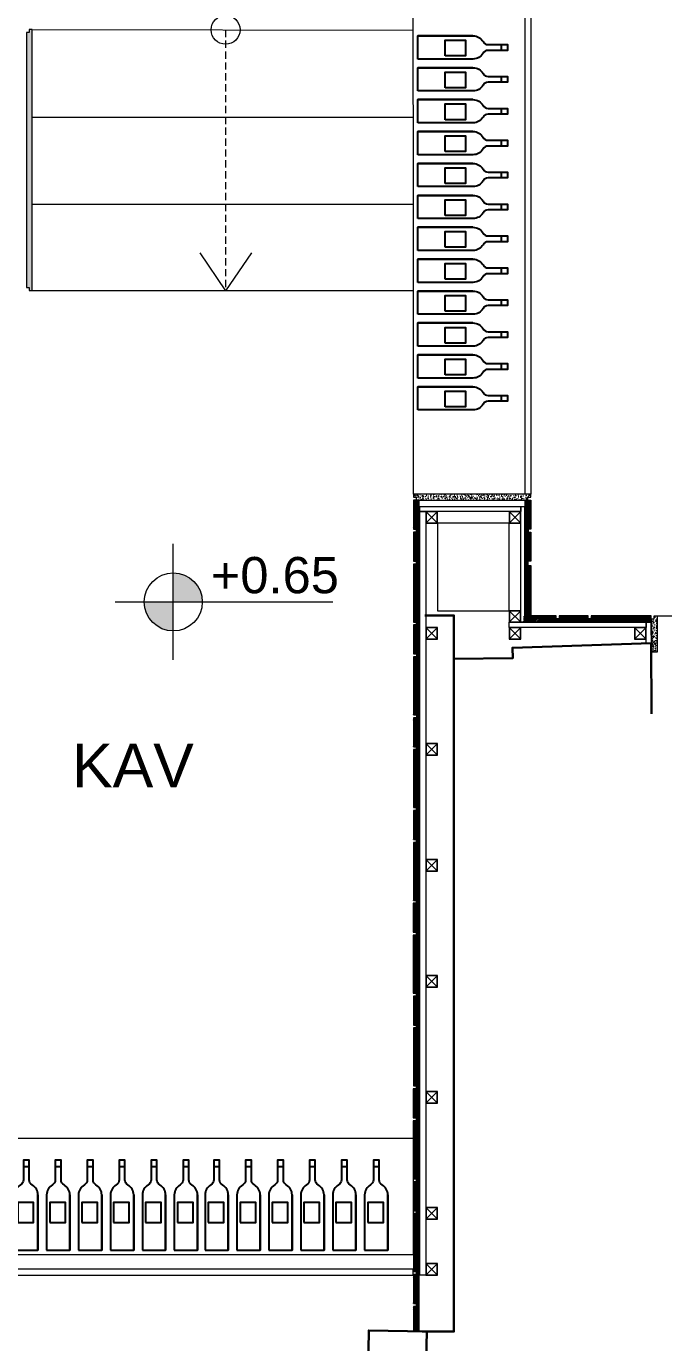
# Model space of a CAD drawing. Header units: centimetres. Extents: x 5488 to 20269, y -31398 to -19684.
# Drawn here: x 17680.7 to 17900.3, y -24632.8 to -24178.9 of the extents above; entities that cross this region are included whole.
import ezdxf
from ezdxf.enums import TextEntityAlignment as Align

# ---------------------------------------------------------------- set-up
doc = ezdxf.new("R2010")
doc.units = ezdxf.units.CM
doc.linetypes.add('( Hidden )', pattern=[0.375, 0.25, -0.125])
doc.linetypes.add('HIDDEN', pattern=[9.525, 6.35, -3.175])
for name, color, linetype, lineweight in [('CRC_plan_kot', 4, 'Continuous', 20), ('CRC_plan_kot_isim', 3, 'Continuous', 20), ('xxx_Auto_DIMENSION_INTERIOR', 33, 'Continuous', 0), ('xxx_Auto_Duvar_Duvar Plan Kesit', 7, 'Continuous', 30), ('xxx_Auto_Element_Dograma Cam', 140, 'Continuous', 9), ('xxx_Auto_Kaplama_Ahşap', 34, 'Continuous', 0), ('xxx_Auto_Kaplama_Ahşap Tarama', 16, 'Continuous', 5), ('xxx_Auto_Kaplama_Mermer', 43, 'Continuous', 13), ('xxx_Auto_Kaplama_Siva Sap', 253, 'Continuous', 13), ('xxx_Auto_Konstruksiyon_Metal', 141, 'Continuous', 0), ('xxx_Auto_Merdiven_Merdiven', 163, 'Continuous', 15), ('xxx_Auto_Tasiyici_Betonarme', 1, 'Continuous', 30), ('xxx_Auto_Tefris_Silik', 252, 'Continuous', 13), ('xxx_Auto_Yardimci_Yazi', 7, 'Continuous', 9)]:
    doc.layers.add(name, color=color, linetype=linetype, lineweight=lineweight)
doc.layers.add('parke', color=21, linetype='Continuous')
doc.layers.add('xxx_Auto_Kaplama_Mermer Tarama', color=7, linetype='Continuous', lineweight=0, true_color=0xadadad)
doc.styles.add('a_Arial-50', font='arial.ttf', dxfattribs={"height": 0.125})
doc.styles.get("Standard").update_dxf_attribs({"font": 'arial.ttf'})

# ---------------------------------------------------------------- blocks, each defined once
blk = doc.blocks.new('A$Cb3d25d0a')
at = {"layer": 'xxx_Auto_Konstruksiyon_Metal', "lineweight": 20}
h = blk.add_hatch(color=256, dxfattribs=at)
h.dxf.hatch_style = 1
h.paths.add_polyline_path([(2, 2), (2, -2), (-2, -2), (-2, 2)])
h.paths.add_polyline_path([(1.88, 1.88), (-1.88, 1.88), (-1.88, -1.88), (1.88, -1.88)], flags=16)
for points in [[(2, -2), (2, 2), (-2, 2), (-2, -2)], [(1.88, -1.88), (1.88, 1.88), (-1.88, 1.88), (-1.88, -1.88)]]:
    blk.add_lwpolyline(points, close=True, dxfattribs=at)
for points in [[(1.88, -1.88), (-1.88, 1.88)], [(1.88, 1.88), (-1.88, -1.88)]]:
    blk.add_lwpolyline(points, dxfattribs=at)
blk = doc.blocks.new('*U111')
at = {"layer": 'xxx_Auto_Konstruksiyon_Metal', "color": 0, "rotation": 180}
blk.add_blockref('A$Cb3d25d0a', (0, 0), dxfattribs=at)
blk = doc.blocks.new('*U112')
at = {"layer": 'xxx_Auto_Kaplama_Ahşap', "color": 0, "linetype": 'ByBlock', "lineweight": -2, "transparency": 16777216}
blk.add_blockref('*U111', (0, 0), dxfattribs=at)
blk = doc.blocks.new('*U113')
at = {"layer": 'xxx_Auto_Konstruksiyon_Metal', "color": 0, "rotation": 180}
blk.add_blockref('A$Cb3d25d0a', (0, 0), dxfattribs=at)
blk = doc.blocks.new('*U114')
at = {"layer": 'xxx_Auto_Kaplama_Ahşap', "color": 0, "linetype": 'ByBlock', "lineweight": -2, "transparency": 16777216}
blk.add_blockref('*U113', (0, 0), dxfattribs=at)
blk = doc.blocks.new('*U115')
at = {"layer": 'xxx_Auto_Konstruksiyon_Metal', "color": 0, "rotation": 180}
blk.add_blockref('A$Cb3d25d0a', (0, 0), dxfattribs=at)
blk = doc.blocks.new('*U116')
at = {"layer": 'xxx_Auto_Kaplama_Ahşap', "color": 0, "linetype": 'ByBlock', "lineweight": -2, "transparency": 16777216}
blk.add_blockref('*U115', (0, 0), dxfattribs=at)
blk = doc.blocks.new('*U117')
at = {"layer": 'xxx_Auto_Konstruksiyon_Metal', "color": 0, "rotation": 180}
blk.add_blockref('A$Cb3d25d0a', (0, 0), dxfattribs=at)
blk = doc.blocks.new('*U118')
at = {"layer": 'xxx_Auto_Kaplama_Ahşap', "color": 0, "linetype": 'ByBlock', "lineweight": -2, "transparency": 16777216}
blk.add_blockref('*U117', (0, 0), dxfattribs=at)
blk = doc.blocks.new('level_50')
for points in [[(10, 0, 0.414214), (0, 10), (0, 0)], [(0, 0), (-10, 0, 0.414214), (0, -10)]]:
    blk.add_hatch(color=256).paths.add_polyline_path(points)
for p, q in [((0, 0), (0, 20)), ((-20, 0), (0, 0)), ((0, -20), (0, 0)), ((0, 0), (55, 0))]:
    blk.add_line(p, q)
blk.add_circle((0, 0), 10)
blk = doc.blocks.new('level')
blk.add_blockref('level_50', (0, 0))
at = {"layer": 'xxx_Auto_Yardimci_Yazi', "style": 'a_Arial-50'}
blk.add_attdef('LEVEL', text='', height=12.5, dxfattribs=at).set_placement((35, 3), align=Align.CENTER)
blk = doc.blocks.new('PLAN KOT')
at = {"layer": 'CRC_plan_kot'}
ref = blk.add_blockref('level', (-1213.43, 288.47), dxfattribs=at)
ref.add_attrib('LEVEL', '+0.65', dxfattribs={"layer": 'CRC_plan_kot_isim', "height": 12.5, "style": 'a_Arial-50'}).set_placement((-1178.43, 291.47), align=Align.CENTER)
blk = doc.blocks.new('A$C58e97340')
at = {"layer": 'parke', "ltscale": 15}
for p, q in [((-1, -28.87), (1, -28.87)), ((10, -28.87), (12, -28.87)), ((21, -28.87), (23, -28.87)), ((32, -28.87), (34, -28.87)), ((43, -28.87), (45, -28.87)), ((54, -28.87), (56, -28.87))]:
    blk.add_line(p, q, dxfattribs=at)
for points in [[(-4, 0), (4, 0), (4, -19.06), (4, 0), (4, -19.06, -0.267949), (2, -22.53, 0.267949), (1, -24.26), (1, -31), (-1, -31), (-1, -24.26, 0.267949), (-2, -22.53, -0.267949), (-4, -19.06)], [(7, 0), (15, 0), (15, -19.06), (15, 0), (15, -19.06, -0.267949), (13, -22.53, 0.267949), (12, -24.26), (12, -31), (10, -31), (10, -24.26, 0.267949), (9, -22.53, -0.267949), (7, -19.06)], [(18, 0), (26, 0), (26, -19.06), (26, 0), (26, -19.06, -0.267949), (24, -22.53, 0.267949), (23, -24.26), (23, -31), (21, -31), (21, -24.26, 0.267949), (20, -22.53, -0.267949), (18, -19.06)], [(29, 0), (37, 0), (37, -19.06), (37, 0), (37, -19.06, -0.267949), (35, -22.53, 0.267949), (34, -24.26), (34, -31), (32, -31), (32, -24.26, 0.267949), (31, -22.53, -0.267949), (29, -19.06)], [(40, 0), (48, 0), (48, -19.06), (48, 0), (48, -19.06, -0.267949), (46, -22.53, 0.267949), (45, -24.26), (45, -31), (43, -31), (43, -24.26, 0.267949), (42, -22.53, -0.267949), (40, -19.06)], [(51, 0), (59, 0), (59, -19.06), (59, 0), (59, -19.06, -0.267949), (57, -22.53, 0.267949), (56, -24.26), (56, -31), (54, -31), (54, -24.26, 0.267949), (53, -22.53, -0.267949), (51, -19.06)]]:
    blk.add_lwpolyline(points, format="xyb", close=True, dxfattribs=at)
for points in [[(-2.91, -9.53), (2.5, -9.53), (2.5, -16.45), (-2.91, -16.45)], [(8.09, -9.53), (13.5, -9.53), (13.5, -16.45), (8.09, -16.45)], [(19.09, -9.53), (24.5, -9.53), (24.5, -16.45), (19.09, -16.45)], [(30.09, -9.53), (35.5, -9.53), (35.5, -16.45), (30.09, -16.45)], [(41.09, -9.53), (46.5, -9.53), (46.5, -16.45), (41.09, -16.45)], [(52.09, -9.53), (57.5, -9.53), (57.5, -16.45), (52.09, -16.45)]]:
    blk.add_lwpolyline(points, close=True, dxfattribs=at)

msp = doc.modelspace()

# ---------------------------------------------------------------- hatches: boundary and pattern name
at = {"layer": 'xxx_Auto_Kaplama_Ahşap Tarama', "true_color": 0xcba65d}
h = msp.add_hatch(dxfattribs=at)
h.set_pattern_fill('JIS_WOOD', color=43, scale=0.5, angle=90)
h.set_pattern_definition([(135, (-4867.00227, -30338.10454), (-0.2499999996, -0.2499999996), [])])
h.paths.add_polyline_path([(17815.02, -24352.3), (17815.02, -24355.3), (17816.03, -24355.3), (17816.03, -24354.98), (17816.02, -24342.23), (17814.02, -24342.23), (17814.02, -24352.3)])
h = msp.add_hatch(dxfattribs=at)
h.set_pattern_fill('JIS_WOOD', color=43, scale=0.5, angle=90)
h.set_pattern_definition([(135, (-4828.50398, -30338.13014), (-0.2499999996, -0.2499999996), [])])
h.paths.add_polyline_path([(17853.53, -24352.32), (17853.53, -24355.32), (17852.53, -24355.32), (17852.53, -24355.01), (17852.55, -24342.23), (17854.5, -24342.23), (17854.53, -24352.32)])
h = msp.add_hatch(dxfattribs=at)
h.set_pattern_fill('JIS_WOOD', color=43, scale=0.5, angle=90)
h.set_pattern_definition([(135, (-4867.12076, -30349.1021), (-0.2499999996, -0.2499999996), [])])
h.paths.add_polyline_path([(17815.04, -24363.3), (17815.04, -24366.3), (17816.04, -24366.3), (17816.04, -24365.98), (17816.04, -24355.3), (17814.94, -24355.3), (17814.94, -24353.3), (17814.04, -24353.3), (17814.04, -24363.3)])
h = msp.add_hatch(dxfattribs=at)
h.set_pattern_fill('JIS_WOOD', color=43, scale=0.5, angle=90)
h.set_pattern_definition([(135, (-4828.62247, -30349.1277), (-0.2499999996, -0.2499999996), [])])
h.paths.add_polyline_path([(17853.51, -24363.32), (17853.51, -24366.32), (17852.51, -24366.32), (17852.51, -24366), (17852.51, -24355.32), (17853.61, -24355.32), (17853.61, -24353.32), (17854.52, -24353.32), (17854.52, -24363.32)])
h = msp.add_hatch(dxfattribs=at)
h.set_pattern_fill('JIS_WOOD', color=43, scale=0.5, angle=90)
h.set_pattern_definition([(135, (-4867.0991, -30328.1025), (-0.2499999996, -0.2499999996), [])])
h.paths.add_polyline_path([(17815.04, -24384.3), (17815.04, -24387.3), (17816.04, -24387.3), (17816.04, -24386.98), (17816.04, -24366.3), (17814.94, -24366.3), (17814.94, -24364.3), (17814.04, -24364.3), (17814.04, -24384.3)])
h = msp.add_hatch(dxfattribs=at)
h.set_pattern_fill('JIS_WOOD', color=43, scale=0.5, angle=90)
h.set_pattern_definition([(135, (-4828.6227, -30393.89608), (-0.2499999996, -0.2499999996), [])])
h.paths.add_polyline_path([(17853.51, -24366.32), (17853.51, -24364.82), (17854.52, -24364.82), (17854.51, -24382.17), (17852.52, -24382.17), (17852.51, -24366.32)])
h = msp.add_hatch(dxfattribs=at)
h.set_pattern_fill('JIS_WOOD', color=43, scale=0.5)
h.set_pattern_definition([(45, (11758.54703, -1697.05817), (-0.2499999996, 0.2499999996), [])])
h.paths.add_polyline_path([(17851.99, -24384.17), (17861.24, -24384.19), (17861.24, -24383.09), (17863.24, -24383.09), (17863.24, -24382.19), (17851.99, -24382.17)])
h = msp.add_hatch(dxfattribs=at)
h.set_pattern_fill('JIS_WOOD', color=43, scale=0.5, angle=180)
h.set_pattern_definition([(225, (23891.81015, -47063.32308), (0.2499999996, -0.2499999996), [])])
h.paths.add_polyline_path([(17864.24, -24383.19), (17861.24, -24383.19), (17861.24, -24384.19), (17861.56, -24384.19), (17872.23, -24384.19), (17872.24, -24383.09), (17874.23, -24383.09), (17874.23, -24382.19), (17864.24, -24382.19)])
h = msp.add_hatch(dxfattribs=at)
h.set_pattern_fill('JIS_WOOD', color=43, scale=0.5, angle=180)
h.set_pattern_definition([(225, (23902.8077, -47063.3484), (0.2499999996, -0.2499999996), [])])
h.paths.add_polyline_path([(17875.23, -24383.19), (17872.23, -24383.19), (17872.23, -24384.19), (17872.55, -24384.19), (17895.98, -24384.19), (17895.98, -24382.19), (17875.23, -24382.19)])
h = msp.add_hatch(dxfattribs=at)
h.set_pattern_fill('JIS_WOOD', color=43, scale=0.5, angle=90)
h.set_pattern_definition([(135, (-4867.07846, -30445.0935), (-0.2499999996, -0.2499999996), [])])
h.paths.add_polyline_path([(17815.06, -24395.29), (17815.05, -24398.29), (17816.06, -24398.29), (17816.06, -24397.97), (17816.06, -24387.3), (17814.95, -24387.3), (17814.95, -24385.3), (17814.05, -24385.3), (17814.05, -24395.29)])
h = msp.add_hatch(dxfattribs=at)
h.set_pattern_fill('JIS_WOOD', color=43, scale=0.5, angle=90)
h.set_pattern_definition([(135, (-4867.07728, -30424.0939), (-0.2499999996, -0.2499999996), [])])
h.paths.add_polyline_path([(17815.06, -24416.29), (17815.06, -24419.29), (17816.06, -24419.29), (17816.06, -24418.97), (17816.06, -24398.29), (17814.96, -24398.29), (17814.96, -24396.29), (17814.06, -24396.29), (17814.06, -24416.29)])
h = msp.add_hatch(dxfattribs=at)
h.set_pattern_fill('JIS_WOOD', color=43, scale=0.5, angle=90)
h.set_pattern_definition([(135, (-4867.10026, -30413.09637), (-0.2499999996, -0.2499999996), [])])
h.paths.add_polyline_path([(17815.03, -24427.29), (17815.03, -24430.29), (17816.03, -24430.29), (17816.03, -24429.97), (17816.03, -24419.29), (17814.93, -24419.29), (17814.93, -24417.29), (17814.03, -24417.29), (17814.03, -24427.29)])
h = msp.add_hatch(dxfattribs=at)
h.set_pattern_fill('JIS_WOOD', color=43, scale=0.5, angle=90)
h.set_pattern_definition([(135, (-4867.0991, -30392.0968), (-0.2499999996, -0.2499999996), [])])
h.paths.add_polyline_path([(17815.04, -24448.29), (17815.04, -24451.29), (17816.04, -24451.29), (17816.04, -24450.97), (17816.04, -24430.29), (17814.94, -24430.29), (17814.94, -24428.29), (17814.04, -24428.29), (17814.04, -24448.29)])
h = msp.add_hatch(dxfattribs=at)
h.set_pattern_fill('JIS_WOOD', color=43, scale=0.5, angle=90)
h.set_pattern_definition([(135, (-4867.09617, -30509.08777), (-0.2499999996, -0.2499999996), [])])
h.paths.add_polyline_path([(17815.04, -24459.29), (17815.04, -24462.29), (17816.04, -24462.29), (17816.04, -24461.97), (17816.04, -24451.29), (17814.94, -24451.29), (17814.94, -24449.29), (17814.04, -24449.29), (17814.04, -24459.29)])
h = msp.add_hatch(dxfattribs=at)
h.set_pattern_fill('JIS_WOOD', color=43, scale=0.5, angle=90)
h.set_pattern_definition([(135, (-4867.095, -30488.08818), (-0.2499999996, -0.2499999996), [])])
h.paths.add_polyline_path([(17815.04, -24480.29), (17815.04, -24483.29), (17816.04, -24483.29), (17816.04, -24482.97), (17816.04, -24462.29), (17814.94, -24462.29), (17814.94, -24460.29), (17814.04, -24460.29), (17814.04, -24480.29)])
h = msp.add_hatch(dxfattribs=at)
h.set_pattern_fill('JIS_WOOD', color=43, scale=0.5, angle=90)
h.set_pattern_definition([(135, (-4867.11797, -30477.09064), (-0.2499999996, -0.2499999996), [])])
h.paths.add_polyline_path([(17815.02, -24491.29), (17815.02, -24494.29), (17816.02, -24494.29), (17816.02, -24493.97), (17816.02, -24483.29), (17814.91, -24483.29), (17814.91, -24481.29), (17814.01, -24481.29), (17814.01, -24491.29)])
h = msp.add_hatch(dxfattribs=at)
h.set_pattern_fill('JIS_WOOD', color=43, scale=0.5, angle=90)
h.set_pattern_definition([(135, (-4867.12132, -30456.09105), (-0.2499999996, -0.2499999996), [])])
h.paths.add_polyline_path([(17815.02, -24512.29), (17815.02, -24515.28), (17816.02, -24515.28), (17816.02, -24514.97), (17816.02, -24494.29), (17814.91, -24494.28), (17814.91, -24492.29), (17814.01, -24492.29), (17814.01, -24512.29)])
h = msp.add_hatch(dxfattribs=at)
h.set_pattern_fill('JIS_WOOD', color=43, scale=0.5, angle=90)
h.set_pattern_definition([(135, (-4867.1007, -30573.08203), (-0.2499999996, -0.2499999996), [])])
h.paths.add_polyline_path([(17815.03, -24523.28), (17815.03, -24526.28), (17816.03, -24526.28), (17816.03, -24525.96), (17816.03, -24515.28), (17814.93, -24515.28), (17814.93, -24513.28), (17814.03, -24513.28), (17814.03, -24523.28)])
h = msp.add_hatch(dxfattribs=at)
h.set_pattern_fill('JIS_WOOD', color=43, scale=0.5, angle=90)
h.set_pattern_definition([(135, (-4867.0995, -30552.08245), (-0.2499999996, -0.2499999996), [])])
h.paths.add_polyline_path([(17815.04, -24544.28), (17815.04, -24547.28), (17816.04, -24547.28), (17816.04, -24546.96), (17816.04, -24526.28), (17814.94, -24526.28), (17814.94, -24524.28), (17814.04, -24524.28), (17814.04, -24544.28)])
h = msp.add_hatch(dxfattribs=at)
h.set_pattern_fill('JIS_WOOD', color=43, scale=0.5, angle=90)
h.set_pattern_definition([(135, (-4867.1225, -30541.0849), (-0.2499999996, -0.2499999996), [])])
h.paths.add_polyline_path([(17815.01, -24555.28), (17815.01, -24558.28), (17816.01, -24558.28), (17816.01, -24557.96), (17816.01, -24547.28), (17814.91, -24547.28), (17814.91, -24545.28), (17814.01, -24545.28), (17814.01, -24555.28)])
h = msp.add_hatch(dxfattribs=at)
h.set_pattern_fill('JIS_WOOD', color=43, scale=0.5, angle=90)
h.set_pattern_definition([(135, (-4867.12132, -30520.08532), (-0.2499999996, -0.2499999996), [])])
h.paths.add_polyline_path([(17815.02, -24576.28), (17815.02, -24579.28), (17816.02, -24579.28), (17816.02, -24578.96), (17816.02, -24558.28), (17814.91, -24558.28), (17814.91, -24556.28), (17814.01, -24556.28), (17814.01, -24576.28)])
h = msp.add_hatch(dxfattribs=at)
h.set_pattern_fill('JIS_WOOD', color=43, scale=0.5, angle=90)
h.set_pattern_definition([(135, (-4867.1184, -30637.0763), (-0.2499999996, -0.2499999996), [])])
h.paths.add_polyline_path([(17815.02, -24587.28), (17815.01, -24590.28), (17816.02, -24590.28), (17816.02, -24589.96), (17816.02, -24579.28), (17814.91, -24579.28), (17814.91, -24577.28), (17814.01, -24577.28), (17814.01, -24587.28)])
h = msp.add_hatch(dxfattribs=at)
h.set_pattern_fill('JIS_WOOD', color=43, scale=0.5, angle=90)
h.set_pattern_definition([(135, (-4867.11148, -30552.08246), (-0.2499999996, -0.2499999996), [])])
h.paths.add_polyline_path([(17815.03, -24608.28), (17815.02, -24611.28), (17816.03, -24611.28), (17816.03, -24610.96), (17816.03, -24590.28), (17814.92, -24590.28), (17814.92, -24588.28), (17814.02, -24588.28), (17814.02, -24608.28)])
h = msp.add_hatch(dxfattribs=at)
h.set_pattern_fill('JIS_WOOD', color=43, scale=0.5, angle=90)
h.set_pattern_definition([(135, (-4867.10857, -30669.07345), (-0.2499999996, -0.2499999996), [])])
h.paths.add_polyline_path([(17815.02, -24619.27), (17815.02, -24622.27), (17816.03, -24622.27), (17816.03, -24621.95), (17816.03, -24611.28), (17814.92, -24611.28), (17814.92, -24609.28), (17814.02, -24609.28), (17814.02, -24619.27)])
h = msp.add_hatch(dxfattribs=at)
h.set_pattern_fill('JIS_WOOD', color=43, scale=0.5, angle=90)
h.set_pattern_definition([(135, (-4867.1119, -30648.0739), (-0.2499999996, -0.2499999996), [])])
h.paths.add_polyline_path([(17816.03, -24628.55), (17816.03, -24622.27), (17814.92, -24622.27), (17814.92, -24620.27), (17814.02, -24620.27), (17814.02, -24628.55)])
at = {"layer": 'xxx_Auto_Kaplama_Mermer Tarama'}
h = msp.add_hatch(dxfattribs=at)
h.set_pattern_fill('AR-CONC', color=241, scale=0.01)
h.set_pattern_definition([(50, (11637.2989, -1585.076), (1.82184669, -0.15939086), [0.1905, -2.0955]), (355, (11637.2989, -1585.076), (-0.35243421, 1.91056845), [0.1524, -1.67640584]), (100.451445, (11637.4507, -1585.0892), (1.46941247, 1.75117752), [0.16190009, -1.78090245]), (46.1842, (11637.2989, -1584.568), (2.7107904, -0.42042328), [0.28575, -3.14325]), (96.635558, (11637.5247, -1584.603), (2.37404134, 2.47426125), [0.24285023, -2.67135608]), (351.184151, (11637.2989, -1584.568), (2.37404134, 2.47426125), [0.22859967, -2.51459732]), (21, (11637.5529, -1584.695), (1.51614391, -1.02265198), [0.1905, -2.0955]), (326, (11637.5529, -1584.695), (0.61802028, 1.84187966), [0.1524, -1.6764]), (71.451445, (11637.6792, -1584.7802), (2.13416419, 0.81922769), [0.16190009, -1.78089938]), (37.5, (11637.29885, -1585.07596), (0.030886033, 0.845550389), [0, -1.65608, 0, -1.7018, 0, -1.68275]), (7.5, (11637.29885, -1585.076), (0.668196625, 1.001805748), [0, -0.97028, 0, -1.61798, 0, -0.64135]), (327.5, (11636.7324, -1585.07596), (1.355905952, -0.05728744), [0, -0.635, 0, -1.9812, 0, -2.6289]), (317.5, (11636.4784, -1585.076), (1.481291814, 0.25426491), [0, -0.8255, 0, -1.31572, 0, -1.8669])])
h.paths.add_polyline_path([(17682.68, -24270.01), (17681.68, -24270.01), (17681.68, -24269.01), (17680.68, -24269.01), (17680.68, -24268.01), (17680.68, -24182.01), (17680.68, -24182.01), (17680.68, -24181.01), (17681.68, -24181.01), (17681.68, -24180.01), (17682.68, -24180.01)])
h = msp.add_hatch(dxfattribs=at)
h.set_pattern_fill('AR-CONC', color=241, scale=0.01, angle=90)
h.set_pattern_definition([(140, (-4830.4331, -30385.608), (0.15939086, 1.82184669), [0.1905, -2.0955]), (85, (-4830.433, -30385.608), (-1.91056845, -0.35243421), [0.1524, -1.67640584]), (190.451445, (-4830.4198, -30385.4561), (-1.75117752, 1.46941247), [0.16190009, -1.78090245]), (136.1842, (-4830.941, -30385.608), (0.42042328, 2.7107904), [0.28575, -3.14325]), (186.635558, (-4830.906, -30385.382), (-2.47426125, 2.37404134), [0.24285023, -2.67135608]), (81.184151, (-4830.941, -30385.608), (-2.47426125, 2.37404134), [0.22859967, -2.51459732]), (111, (-4830.8141, -30385.354), (1.02265198, 1.51614391), [0.1905, -2.0955]), (56, (-4830.814, -30385.354), (-1.84187966, 0.61802028), [0.1524, -1.6764]), (161.451445, (-4830.7289, -30385.2276), (-0.81922769, 2.13416419), [0.16190009, -1.78089938]), (127.5, (-4830.4331, -30385.60796), (-0.845550389, 0.030886033), [0, -1.65608, 0, -1.7018, 0, -1.68275]), (97.5, (-4830.4331, -30385.608), (-1.001805748, 0.668196625), [0, -0.97028, 0, -1.61798, 0, -0.64135]), (57.5, (-4830.4331, -30386.1744), (0.05728744, 1.355905952), [0, -0.635, 0, -1.9812, 0, -2.6289]), (47.5, (-4830.4331, -30386.4284), (-0.25426491, 1.481291814), [0, -0.8255, 0, -1.31572, 0, -1.8669])])
h.paths.add_polyline_path([(17815, -24342.23), (17852.5, -24342.23), (17853.5, -24342.23), (17853.5, -24341.23), (17854.5, -24341.23), (17854.5, -24340.23), (17814, -24340.23), (17814, -24341.23), (17815, -24341.23)])
h = msp.add_hatch(dxfattribs=at)
h.set_pattern_fill('AR-CONC', color=241, scale=0.01)
h.set_pattern_definition([(50, (11852.6145, -1749.4905), (1.82184669, -0.15939086), [0.1905, -2.0955]), (355, (11852.6145, -1749.4905), (-0.35243421, 1.91056845), [0.1524, -1.67640584]), (100.451445, (11852.7663, -1749.5038), (1.46941247, 1.75117752), [0.16190009, -1.78090245]), (46.1842, (11852.6145, -1748.9825), (2.7107904, -0.42042328), [0.28575, -3.14325]), (96.635558, (11852.8404, -1749.0175), (2.37404134, 2.47426125), [0.24285023, -2.67135608]), (351.184151, (11852.6145, -1748.9825), (2.37404134, 2.47426125), [0.22859967, -2.51459732]), (21, (11852.8685, -1749.1095), (1.51614391, -1.02265198), [0.1905, -2.0955]), (326, (11852.8685, -1749.1095), (0.61802028, 1.84187966), [0.1524, -1.6764]), (71.451445, (11852.9948, -1749.1947), (2.13416419, 0.81922769), [0.16190009, -1.78089938]), (37.5, (11852.61446, -1749.4905), (0.030886033, 0.845550389), [0, -1.65608, 0, -1.7018, 0, -1.68275]), (7.5, (11852.6145, -1749.4905), (0.668196625, 1.001805748), [0, -0.97028, 0, -1.61798, 0, -0.64135]), (327.5, (11852.04804, -1749.4905), (1.355905952, -0.05728744), [0, -0.635, 0, -1.9812, 0, -2.6289]), (317.5, (11851.794, -1749.4905), (1.481291814, 0.25426491), [0, -0.8255, 0, -1.31572, 0, -1.8669])])
h.paths.add_polyline_path([(17897.99, -24382.17), (17896.99, -24382.17), (17896.99, -24383.17), (17895.99, -24383.17), (17895.99, -24384.17), (17896.12, -24394.71), (17898, -24394.71)])

# ---------------------------------------------------------------- linework, layer by layer
at = {"layer": 'xxx_Auto_Duvar_Duvar Plan Kesit'}
for points in [[(17818, -24382.04), (17827.99, -24382.04), (17827.99, -24628.96), (17817.03, -24628.96)], [(17896.05, -24415.95), (17895.99, -24391.6), (17848.13, -24393.15), (17848.25, -24396.81), (17827.99, -24397.02)]]:
    msp.add_lwpolyline(points, dxfattribs=at)
at = {"layer": 'xxx_Auto_Element_Dograma Cam'}
for points in [[(17852.5, -24071.48), (17854.5, -24071.48), (17854.5, -24340.23), (17852.5, -24340.23)], [(17622.68, -24609.47), (17814, -24609.47), (17814, -24607.47), (17622.68, -24607.47)]]:
    msp.add_lwpolyline(points, close=True, dxfattribs=at)
at = {"layer": 'xxx_Auto_Kaplama_Ahşap'}
for points in [[(17815.02, -24352.3), (17815.02, -24355.3), (17816.03, -24355.3), (17816.03, -24354.98), (17816.02, -24342.23), (17814.02, -24342.23), (17814.02, -24352.3)], [(17853.53, -24352.32), (17853.53, -24355.32), (17852.53, -24355.32), (17852.53, -24355.01), (17852.55, -24342.23), (17854.5, -24342.23), (17854.53, -24352.32)], [(17815.04, -24363.3), (17815.04, -24366.3), (17816.04, -24366.3), (17816.04, -24365.98), (17816.04, -24355.3), (17814.94, -24355.3), (17814.94, -24353.3), (17814.04, -24353.3), (17814.04, -24363.3)], [(17853.51, -24363.32), (17853.51, -24366.32), (17852.51, -24366.32), (17852.51, -24366), (17852.51, -24355.32), (17853.61, -24355.32), (17853.61, -24353.32), (17854.52, -24353.32), (17854.52, -24363.32)], [(17815.04, -24384.3), (17815.04, -24387.3), (17816.04, -24387.3), (17816.04, -24386.98), (17816.04, -24366.3), (17814.94, -24366.3), (17814.94, -24364.3), (17814.04, -24364.3), (17814.04, -24384.3)], [(17853.51, -24366.32), (17853.51, -24364.82), (17854.52, -24364.82), (17854.52, -24364.82), (17854.51, -24382.17), (17852.51, -24382.17), (17852.51, -24366.32)], [(17852.51, -24384.17), (17861.24, -24384.19), (17861.24, -24384.19), (17861.24, -24384.19), (17861.24, -24383.09), (17863.24, -24383.09), (17863.24, -24382.19), (17852.51, -24382.17)], [(17864.24, -24383.19), (17861.24, -24383.19), (17861.24, -24384.19), (17861.56, -24384.19), (17872.23, -24384.19), (17872.24, -24383.09), (17874.23, -24383.09), (17874.23, -24382.19), (17864.24, -24382.19)], [(17875.23, -24383.19), (17872.23, -24383.19), (17872.23, -24384.19), (17872.55, -24384.19), (17895.98, -24384.19), (17895.98, -24382.19), (17875.23, -24382.19)], [(17815.06, -24395.29), (17815.05, -24398.29), (17816.06, -24398.29), (17816.06, -24397.97), (17816.06, -24387.3), (17814.95, -24387.3), (17814.95, -24385.3), (17814.05, -24385.3), (17814.05, -24395.29)], [(17815.06, -24416.29), (17815.06, -24419.29), (17816.06, -24419.29), (17816.06, -24418.97), (17816.06, -24398.29), (17814.96, -24398.29), (17814.96, -24396.29), (17814.06, -24396.29), (17814.06, -24416.29)], [(17815.03, -24427.29), (17815.03, -24430.29), (17816.03, -24430.29), (17816.03, -24429.97), (17816.03, -24419.29), (17814.93, -24419.29), (17814.93, -24417.29), (17814.03, -24417.29), (17814.03, -24427.29)], [(17815.04, -24448.29), (17815.04, -24451.29), (17816.04, -24451.29), (17816.04, -24450.97), (17816.04, -24430.29), (17814.94, -24430.29), (17814.94, -24428.29), (17814.04, -24428.29), (17814.04, -24448.29)], [(17815.04, -24459.29), (17815.04, -24462.29), (17816.04, -24462.29), (17816.04, -24461.97), (17816.04, -24451.29), (17814.94, -24451.29), (17814.94, -24449.29), (17814.04, -24449.29), (17814.04, -24459.29)], [(17815.04, -24480.29), (17815.04, -24483.29), (17816.04, -24483.29), (17816.04, -24482.97), (17816.04, -24462.29), (17814.94, -24462.29), (17814.94, -24460.29), (17814.04, -24460.29), (17814.04, -24480.29)], [(17815.02, -24491.29), (17815.02, -24494.29), (17816.02, -24494.29), (17816.02, -24493.97), (17816.02, -24483.29), (17814.91, -24483.29), (17814.91, -24481.29), (17814.01, -24481.29), (17814.01, -24491.29)], [(17815.02, -24512.29), (17815.02, -24515.28), (17816.02, -24515.28), (17816.02, -24514.97), (17816.02, -24494.29), (17814.91, -24494.28), (17814.91, -24492.29), (17814.01, -24492.29), (17814.01, -24512.29)], [(17815.03, -24523.28), (17815.03, -24526.28), (17816.03, -24526.28), (17816.03, -24525.96), (17816.03, -24515.28), (17814.93, -24515.28), (17814.93, -24513.28), (17814.03, -24513.28), (17814.03, -24523.28)], [(17815.04, -24544.28), (17815.04, -24547.28), (17816.04, -24547.28), (17816.04, -24546.96), (17816.04, -24526.28), (17814.94, -24526.28), (17814.94, -24524.28), (17814.04, -24524.28), (17814.04, -24544.28)], [(17815.01, -24555.28), (17815.01, -24558.28), (17816.01, -24558.28), (17816.01, -24557.96), (17816.01, -24547.28), (17814.91, -24547.28), (17814.91, -24545.28), (17814.01, -24545.28), (17814.01, -24555.28)], [(17815.02, -24576.28), (17815.02, -24579.28), (17816.02, -24579.28), (17816.02, -24578.96), (17816.02, -24558.28), (17814.91, -24558.28), (17814.91, -24556.28), (17814.01, -24556.28), (17814.01, -24576.28)], [(17815.02, -24587.28), (17815.01, -24590.28), (17816.02, -24590.28), (17816.02, -24589.96), (17816.02, -24579.28), (17814.91, -24579.28), (17814.91, -24577.28), (17814.01, -24577.28), (17814.01, -24587.28)], [(17815.03, -24608.28), (17815.02, -24611.28), (17816.03, -24611.28), (17816.03, -24610.96), (17816.03, -24590.28), (17814.92, -24590.28), (17814.92, -24588.28), (17814.02, -24588.28), (17814.02, -24608.28)], [(17815.02, -24619.27), (17815.02, -24622.27), (17816.03, -24622.27), (17816.03, -24621.95), (17816.03, -24611.28), (17814.92, -24611.28), (17814.92, -24609.28), (17814.02, -24609.28), (17814.02, -24619.27)], [(17815.02, -24628.55), (17815.02, -24628.55), (17816.03, -24628.55), (17816.03, -24622.27), (17814.92, -24622.27), (17814.92, -24620.27), (17814.02, -24620.27), (17814.02, -24628.55)]]:
    msp.add_lwpolyline(points, close=True, dxfattribs=at)
at = {"layer": 'xxx_Auto_Kaplama_Mermer'}
for points in [[(17680.68, -24269.01), (17681.68, -24269.01), (17681.68, -24270.01), (17682.68, -24270.01), (17682.68, -24180.01), (17681.68, -24180.01), (17681.68, -24181.01), (17680.68, -24181.01)], [(17853.5, -24342.23), (17853.5, -24341.23), (17854.5, -24341.23), (17854.5, -24340.23), (17814.02, -24340.23), (17814.02, -24341.23), (17815.02, -24341.23), (17815.02, -24342.23)], [(17895.99, -24383.17), (17896.99, -24383.17), (17896.99, -24382.17), (17897.99, -24382.17), (17898, -24394.71), (17896.12, -24394.71)]]:
    msp.add_lwpolyline(points, close=True, dxfattribs=at)
at = {"layer": 'xxx_Auto_Kaplama_Siva Sap'}
for points in [[(17851.03, -24344.43), (17851.03, -24346.23), (17816.2, -24346.23), (17816.2, -24344.43)], [(17816.2, -24609.47), (17816.2, -24346.23), (17818.3, -24346.23), (17818.3, -24609.47)], [(17851.03, -24384.39), (17851.03, -24344.43), (17852.33, -24344.43), (17852.33, -24384.39)], [(17894.2, -24384.4), (17894.2, -24386.2), (17847.03, -24386.19), (17847.03, -24384.39)], [(17894.21, -24384.38), (17896.01, -24384.38), (17896.12, -24391.63), (17894.2, -24391.63)]]:
    msp.add_lwpolyline(points, close=True, dxfattribs=at)
at = {"layer": 'xxx_Auto_Konstruksiyon_Metal'}
for points in [[(17822.3, -24380.39), (17847.03, -24380.39), (17847.03, -24350.23), (17822.3, -24350.23)], [(17667.68, -24562.31), (17814, -24562.31), (17814, -24602.47), (17667.68, -24602.47)]]:
    msp.add_lwpolyline(points, close=True, dxfattribs=at)
at = {"layer": 'xxx_Auto_Merdiven_Merdiven'}
for points in [[(17682.68, -24180.01), (17814.01, -24180.17)], [(17682.68, -24210.17), (17814, -24210.17)], [(17682.68, -24240.17), (17814, -24240.17)], [(17740.45, -24257.04), (17749.34, -24270.09)], [(17758.23, -24257.04), (17749.34, -24270.09)], [(17682.68, -24270.01), (17814, -24270.01)]]:
    msp.add_lwpolyline(points, dxfattribs=at)
at = {"layer": 'xxx_Auto_Merdiven_Merdiven', "linetype": '( Hidden )', "ltscale": 10}
msp.add_lwpolyline([(17749.34, -24180.09), (17749.34, -24270.09)], dxfattribs=at)
at = {"layer": 'xxx_Auto_Merdiven_Merdiven'}
msp.add_circle((17749.34, -24180.09), 5, dxfattribs=at)
at = {"layer": 'xxx_Auto_Tasiyici_Betonarme'}
msp.add_lwpolyline([(17798.4, -24642.26), (17798.68, -24628.55), (17818.68, -24628.96), (17818.26, -24648.96)], dxfattribs=at)
msp.add_lwpolyline([(17798.4, -24642.26), (17798.68, -24628.55), (17818.68, -24628.96), (17818.26, -24648.96)], dxfattribs=at)
at = {"layer": 'xxx_Auto_Tefris_Silik'}
msp.add_lwpolyline([(17814.02, -24340.23), (17814, -24071.48)], dxfattribs=at)
at = {"layer": 'xxx_Auto_Tefris_Silik', "linetype": 'HIDDEN'}
msp.add_lwpolyline([(17897.99, -24382.17), (17971.62, -24382.17)], dxfattribs=at)

# ---------------------------------------------------------------- block references
at = {"layer": 'xxx_Auto_DIMENSION_INTERIOR'}
msp.add_blockref('PLAN KOT', (18944.73, -24665.85), dxfattribs=at)
at = {"layer": 'xxx_Auto_DIMENSION_INTERIOR', "rotation": 90}
for p in [(17815.51, -24241.18), (17815.51, -24307.19)]:
    msp.add_blockref('A$C58e97340', p, dxfattribs=at)
at = {"layer": 'xxx_Auto_DIMENSION_INTERIOR', "xscale": -1, "rotation": 180}
for p in [(17680.66, -24600.9), (17746.24, -24600.9)]:
    msp.add_blockref('A$C58e97340', p, dxfattribs=at)
at = {"layer": 'xxx_Auto_Kaplama_Ahşap', "rotation": 270}
for name, p in [('*U118', (17820.3, -24348.23)), ('*U118', (17849.03, -24348.23)), ('*U114', (17849.03, -24382.39)), ('*U118', (17820.3, -24388.23)), ('*U116', (17849.03, -24388.19)), ('*U112', (17892.2, -24388.2)), ('*U118', (17820.3, -24428.23)), ('*U118', (17820.3, -24468.23)), ('*U118', (17820.3, -24508.23)), ('*U118', (17820.3, -24548.23)), ('*U118', (17820.3, -24588.23)), ('*U118', (17820.3, -24607.47))]:
    msp.add_blockref(name, p, dxfattribs=at)

# ---------------------------------------------------------------- texts
at = {"layer": 'xxx_Auto_Yardimci_Yazi', "insert": (17696.45, -24426.26), "char_height": 15, "attachment_point": 1}
msp.add_mtext_dynamic_manual_height_columns('KAV', width=143.2309, gutter_width=12.5, heights=[0], dxfattribs=at)

doc.saveas('drawing.dxf')
